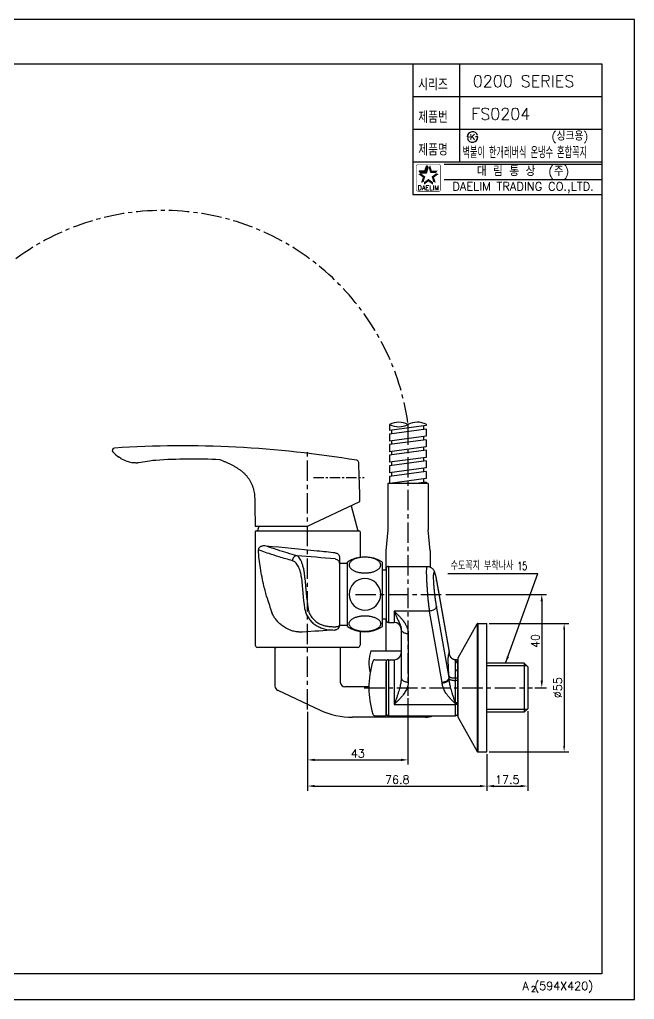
# Model space of a CAD drawing. Extents: x 9368 to 9962, y -5388 to -4968.
# Drawn here: x 9699 to 9962.5, y -5388.1 to -4968.1 of the extents above; entities that cross this region are included whole.
import ezdxf
from ezdxf.enums import TextEntityAlignment as Align

# ---------------------------------------------------------------- set-up
doc = ezdxf.new("R2010")
doc.units = 0
doc.header["$LTSCALE"] = 7
doc.header["$MEASUREMENT"] = 0
doc.linetypes.add('CENTER', pattern=[2, 1.25, -0.25, 0.25, -0.25])
doc.layers.get('0').update_dxf_attribs({"color": 2, "linetype": 'CONTINUOUS'})
for name, color, linetype in [('08_ALL_FEATURES', 7, 'CONTINUOUS'), ('CL', 1, 'CENTER'), ('D', 2, 'CONTINUOUS'), ('DIM', 2, 'CONTINUOUS'), ('DWG', 7, 'CONTINUOUS'), ('Make2D 표시선', 7, 'CONTINUOUS')]:
    doc.layers.add(name, color=color, linetype=linetype)
doc.styles.add('GHS', font='ROMANS.shx', dxfattribs={"bigfont": 'GHS.shx'})
doc.styles.add('HAN', font='TXT.shx', dxfattribs={"bigfont": 'GHS.shx'})
doc.styles.add('ROMANS', font='romans', dxfattribs={"bigfont": 'GHS.shx'})
doc.dimstyles.new('STANDARD$7', dxfattribs={"dimtxt": 3.5, "dimasz": 3, "dimexe": 1, "dimexo": 1, "dimgap": 1, "dimtad": 1, "dimdec": 4, "dimzin": 0, "dimdsep": 46, "dimtxsty": 'GHS', "dimcen": 1, "dimclrd": 256, "dimclre": 256, "dimclrt": 2, "dimadec": 4, "dimazin": 0, "dimtfac": 1, "dimtdec": 4, "dimtmove": 2, "dimatfit": 2, "dimfxl": 0, "dimtolj": 1, "dimtzin": 0, "dimlwd": -1, "dimlwe": -1, "dimarcsym": 0})

# ---------------------------------------------------------------- blocks, each defined once
blk = doc.blocks.new('BORDER')
for p, q in [((1, 1), (0, 1)), ((1, 0), (1, 1)), ((0, 0), (1, 0))]:
    blk.add_line(p, q)
blk = doc.blocks.new('KS')
at = {"layer": 'D'}
for p, q in [((-2.25, 0), (-1.75, 0)), ((-1.75, 0), (-1.25, 0)), ((1.75, 0), (1.25, 0)), ((2.25, 0), (1.75, 0))]:
    blk.add_line(p, q, dxfattribs=at)
for start, end in [(15, 180), (195, 0)]:
    blk.add_arc((0, 0), 2.25, start, end, dxfattribs=at)
at = {"layer": 'D', "style": 'HAN'}
blk.add_text('K', height=2.39, dxfattribs=at).set_placement((0, 0), align=Align.MIDDLE)

msp = doc.modelspace()

# ---------------------------------------------------------------- linework, layer by layer
at = {"color": 4}
for p, q in [((9399.5, -4987.09), (9948.5, -4987.09)), ((9948.5, -4987.09), (9948.5, -5377.09)), ((9948.5, -5377.09), (9399.5, -5377.09))]:
    msp.add_line(p, q, dxfattribs=at)
at = {"color": 7}
for p, q in [((9867.5, -4987.09), (9867.5, -5043.09)), ((9887.5, -4987.09), (9887.5, -5029.09)), ((9867.5, -5001.09), (9948.5, -5001.09)), ((9867.5, -5015.09), (9948.5, -5015.09)), ((9867.5, -5029.09), (9948.5, -5029.09)), ((9867.5, -5043.09), (9948.5, -5043.09))]:
    msp.add_line(p, q, dxfattribs=at)
at = {"color": 2}
for p, q in [((9872.74, -5032.9), (9873.49, -5030.6)), ((9873.4, -5033.82), (9874.15, -5031.51)), ((9874.15, -5031.51), (9873.49, -5030.6)), ((9870.98, -5033.82), (9870.31, -5032.9)), ((9870.31, -5032.9), (9872.74, -5032.9)), ((9870.98, -5033.82), (9873.4, -5033.82))]:
    msp.add_line(p, q, dxfattribs=at)
at = {"color": 2, "linetype": 'Continuous'}
for p, q in [((9881, -5030.09), (9948.5, -5030.09)), ((9881, -5036.59), (9948.5, -5036.59))]:
    msp.add_line(p, q, dxfattribs=at)
at = {"color": 7, "linetype": 'Continuous'}
for p, q in [((9808.46, -5237.17), (9808.46, -5253.79)), ((9822.46, -5237.17), (9808.46, -5237.17)), ((9836.46, -5237.17), (9831.46, -5237.17)), ((9849.52, -5238.6), (9862.56, -5238.6)), ((9856.06, -5243.47), (9856.06, -5265.47)), ((9857.06, -5242.47), (9857.06, -5266.47)), ((9848.46, -5254.17), (9838.46, -5254.17)), ((9872.96, -5267.17), (9841.74, -5267.17))]:
    msp.add_line(p, q, dxfattribs=at)
at = {"color": 2, "linetype": 'Continuous', "const_width": 0.2}
for points in [[(9868.97, -5030.95, -0.414214), (9869.72, -5030.2)], [(9868.97, -5040.95), (9868.97, -5030.95, -1)], [(9869.72, -5030.2), (9878.72, -5030.2, -0.414214), (9879.47, -5030.95, 0.043396)], [(9879.47, -5030.95), (9879.47, -5040.95, -0.414214), (9878.72, -5041.7)], [(9878.72, -5041.7), (9869.97, -5041.7, -0.414214), (9868.97, -5040.95, 0.672398)]]:
    msp.add_lwpolyline(points, format="xyb", dxfattribs=at)
at = {"color": 7, "linetype": 'Continuous'}
for points in [[(9846.99, -5198.52), (9846.6, -5198.53), (9846.22, -5198.54), (9845.84, -5198.57), (9845.46, -5198.61), (9845.09, -5198.66), (9844.72, -5198.72), (9844.36, -5198.79), (9844.01, -5198.87), (9843.67, -5198.96), (9843.34, -5199.05), (9843.02, -5199.16), (9842.71, -5199.28), (9842.43, -5199.41), (9842.15, -5199.54), (9841.9, -5199.67), (9841.66, -5199.82), (9841.44, -5199.96), (9841.24, -5200.12), (9841.06, -5200.27), (9840.9, -5200.43), (9840.75, -5200.6), (9840.62, -5200.76), (9840.51, -5200.93), (9840.41, -5201.1), (9840.34, -5201.28), (9840.28, -5201.46), (9840.24, -5201.63), (9840.23, -5201.81), (9840.23, -5201.99), (9840.24, -5202.17), (9840.28, -5202.35), (9840.34, -5202.52), (9840.41, -5202.7), (9840.51, -5202.87), (9840.62, -5203.04), (9840.75, -5203.21), (9840.9, -5203.37), (9841.06, -5203.53), (9841.24, -5203.69), (9841.44, -5203.84), (9841.66, -5203.99), (9841.9, -5204.13), (9842.15, -5204.27), (9842.43, -5204.4), (9842.71, -5204.52), (9843.02, -5204.64), (9843.34, -5204.75), (9843.67, -5204.85), (9844.01, -5204.94), (9844.36, -5205.02), (9844.72, -5205.09), (9845.09, -5205.15), (9845.46, -5205.2), (9845.84, -5205.23), (9846.22, -5205.26), (9846.6, -5205.28), (9846.99, -5205.28)], [(9846.99, -5205.28), (9847.37, -5205.28), (9847.76, -5205.26), (9848.14, -5205.23), (9848.52, -5205.2), (9848.89, -5205.15), (9849.25, -5205.09), (9849.61, -5205.02), (9849.96, -5204.94), (9850.31, -5204.85), (9850.64, -5204.75), (9850.96, -5204.64), (9851.26, -5204.52), (9851.55, -5204.4), (9851.82, -5204.27), (9852.08, -5204.13), (9852.31, -5203.99), (9852.53, -5203.84), (9852.73, -5203.69), (9852.91, -5203.53), (9853.08, -5203.37), (9853.23, -5203.21), (9853.36, -5203.04), (9853.47, -5202.87), (9853.56, -5202.7), (9853.64, -5202.52), (9853.69, -5202.35), (9853.73, -5202.17), (9853.75, -5201.99), (9853.75, -5201.81), (9853.73, -5201.63), (9853.69, -5201.46), (9853.64, -5201.28), (9853.56, -5201.1), (9853.47, -5200.93), (9853.36, -5200.76), (9853.23, -5200.6), (9853.08, -5200.43), (9852.91, -5200.27), (9852.73, -5200.12), (9852.53, -5199.96), (9852.31, -5199.82), (9852.08, -5199.67), (9851.82, -5199.54), (9851.55, -5199.41), (9851.26, -5199.28), (9850.96, -5199.16), (9850.64, -5199.05), (9850.31, -5198.96), (9849.96, -5198.87), (9849.61, -5198.79), (9849.25, -5198.72), (9848.89, -5198.66), (9848.52, -5198.61), (9848.14, -5198.57), (9847.76, -5198.54), (9847.37, -5198.53), (9846.99, -5198.52)], [(9846.99, -5230.4), (9846.6, -5230.39), (9846.22, -5230.38), (9845.84, -5230.35), (9845.46, -5230.31), (9845.09, -5230.26), (9844.72, -5230.2), (9844.36, -5230.13), (9844.01, -5230.05), (9843.67, -5229.96), (9843.34, -5229.86), (9843.02, -5229.75), (9842.71, -5229.64), (9842.43, -5229.51), (9842.15, -5229.38), (9841.9, -5229.24), (9841.66, -5229.1), (9841.44, -5228.95), (9841.24, -5228.8), (9841.06, -5228.65), (9840.9, -5228.49), (9840.75, -5228.32), (9840.62, -5228.16), (9840.51, -5227.99), (9840.41, -5227.81), (9840.34, -5227.64), (9840.28, -5227.46), (9840.24, -5227.28), (9840.23, -5227.11), (9840.23, -5226.93), (9840.24, -5226.75), (9840.28, -5226.57), (9840.34, -5226.39), (9840.41, -5226.22), (9840.51, -5226.05), (9840.62, -5225.88), (9840.75, -5225.71), (9840.9, -5225.55), (9841.06, -5225.39), (9841.24, -5225.23), (9841.44, -5225.08), (9841.66, -5224.93), (9841.9, -5224.79), (9842.15, -5224.65), (9842.43, -5224.52), (9842.71, -5224.4), (9843.02, -5224.28), (9843.34, -5224.17), (9843.67, -5224.07), (9844.01, -5223.98), (9844.36, -5223.9), (9844.72, -5223.83), (9845.09, -5223.77), (9845.46, -5223.72), (9845.84, -5223.68), (9846.22, -5223.66), (9846.6, -5223.64), (9846.99, -5223.63)], [(9846.99, -5223.63), (9847.37, -5223.64), (9847.76, -5223.66), (9848.14, -5223.68), (9848.52, -5223.72), (9848.89, -5223.77), (9849.25, -5223.83), (9849.61, -5223.9), (9849.96, -5223.98), (9850.31, -5224.07), (9850.64, -5224.17), (9850.96, -5224.28), (9851.26, -5224.4), (9851.55, -5224.52), (9851.82, -5224.65), (9852.08, -5224.79), (9852.31, -5224.93), (9852.53, -5225.08), (9852.73, -5225.23), (9852.91, -5225.39), (9853.08, -5225.55), (9853.23, -5225.71), (9853.36, -5225.88), (9853.47, -5226.05), (9853.56, -5226.22), (9853.64, -5226.39), (9853.69, -5226.57), (9853.73, -5226.75), (9853.75, -5226.93), (9853.75, -5227.11), (9853.73, -5227.28), (9853.69, -5227.46), (9853.64, -5227.64), (9853.56, -5227.81), (9853.47, -5227.99), (9853.36, -5228.16), (9853.23, -5228.32), (9853.08, -5228.49), (9852.91, -5228.65), (9852.73, -5228.8), (9852.53, -5228.95), (9852.31, -5229.1), (9852.08, -5229.24), (9851.82, -5229.38), (9851.55, -5229.51), (9851.26, -5229.64), (9850.96, -5229.75), (9850.64, -5229.86), (9850.31, -5229.96), (9849.96, -5230.05), (9849.61, -5230.13), (9849.25, -5230.2), (9848.89, -5230.26), (9848.52, -5230.31), (9848.14, -5230.35), (9847.76, -5230.38), (9847.37, -5230.39), (9846.99, -5230.4)]]:
    msp.add_lwpolyline(points, dxfattribs=at)
for centre, radius, start, end in [((9846.99, -5214.46), 6.76, 360, 180), ((9846.99, -5214.46), 6.76, 180, 0), ((9866.21, -5243.85), 17.5, 162.5424, 194.0016), ((9866.21, -5243.85), 17.5, 162.5424, 194.0016), ((9866.21, -5243.85), 17.5, 162.5424, 194.0016), ((9857.06, -5243.47), 1, 90, 180), ((9810.46, -5253.79), 2, 180, 245), ((9838.46, -5252.17), 2, 180, 270), ((9848.46, -5252.17), 2, 270, 277.4328), ((9857.06, -5265.47), 1, 180, 270), ((9872.96, -5259.67), 7.5, 270, 295.0358)]:
    msp.add_arc(centre, radius, start, end, dxfattribs=at)
msp.add_open_spline([(9784.84, -5156.72), (9785.05, -5156.8), (9785.66, -5157.03), (9786.68, -5157.44), (9787.87, -5157.97), (9789.05, -5158.53), (9790.21, -5159.12), (9791.35, -5159.75), (9792.47, -5160.41), (9793.57, -5161.12), (9794.59, -5161.93), (9795.53, -5162.82), (9796.4, -5163.8), (9797.18, -5164.85), (9797.86, -5165.95), (9798.45, -5167.12), (9798.93, -5168.33), (9799.31, -5169.58), (9799.57, -5170.86), (9799.73, -5172.15), (9799.75, -5173.26), (9799.76, -5173.94), (9799.77, -5174.18)], degree=3, knots=[7.986024, 7.986024, 7.986024, 7.986024, 8.655534, 9.956126, 11.2648, 12.569668, 13.878152, 15.175591, 16.468411, 17.783882, 19.075363, 20.375233, 21.683693, 22.982432, 24.286622, 25.581845, 26.885233, 28.193881, 29.503297, 30.792528, 32.100557, 32.821524, 32.821524, 32.821524, 32.821524], dxfattribs=at)
msp.add_spline([(9799.77, -5174.18), (9799.78, -5174.75), (9799.8, -5176.06), (9799.82, -5177.35), (9799.84, -5178.66), (9799.87, -5179.97), (9799.89, -5181.26), (9799.91, -5182.57), (9799.93, -5183.87), (9799.96, -5185.17)], degree=3, dxfattribs=at)
at = {"color": 2}
for points in [[(9872.74, -5032.9), (9873.4, -5033.82), (9873.49, -5030.6), (9874.15, -5031.51)], [(9874.96, -5030.6), (9874.3, -5031.51), (9875.71, -5032.9), (9875.05, -5033.82)], [(9871.82, -5035.73), (9872.89, -5035.38), (9869.85, -5034.31), (9870.93, -5033.96)], [(9870.31, -5032.9), (9870.98, -5033.82), (9872.74, -5032.9), (9873.4, -5033.82)], [(9871.07, -5038.04), (9872.14, -5037.69), (9871.82, -5035.73), (9872.89, -5035.38)], [(9875.71, -5032.9), (9875.05, -5033.82), (9878.14, -5032.9), (9877.47, -5033.82)], [(9878.59, -5034.31), (9877.52, -5033.96), (9876.63, -5035.73), (9875.56, -5035.38)], [(9876.63, -5035.73), (9875.56, -5035.38), (9877.38, -5038.04), (9876.31, -5037.69)], [(9874.22, -5037.48), (9874.22, -5036.35), (9872.26, -5038.91), (9872.26, -5037.78)], [(9876.19, -5038.91), (9876.19, -5037.78), (9874.22, -5037.48), (9874.22, -5036.35)]]:
    msp.add_solid(points, dxfattribs=at)
at = {"layer": '08_ALL_FEATURES', "color": 7, "linetype": 'Continuous'}
for p, q in [((9836.06, -5198.55), (9836.06, -5227.76)), ((9836.06, -5201.15), (9839.56, -5201.15)), ((9836.06, -5227.6), (9839.56, -5227.6))]:
    msp.add_line(p, q, dxfattribs=at)
for centre, radius, start, end in [((9313.88, -11361.81), 6184.47, 85.173609, 85.325243), ((10002.91, -5194.81), 183.54, 183.939, 188.0363), ((10000.33, -5195.13), 179.51, 183.9407, 188.1266), ((9904.42, -5186.84), 103.53, 196.2963, 200.0152), ((9855.98, -4670.13), 558.65, 267.5816, 267.7401), ((9834.17, -5222.66), 5.68, 267.8272, 268.9125), ((9700.65, -3280.26), 1953.88, 273.45961, 273.86809), ((9857.18, -4643.22), 586.99, 267.58586, 267.73438), ((9834.01, -5224.89), 4.86, 269.5269, 270.0148), ((9834.02, -5224.27), 5.48, 269.996, 270.4419)]:
    msp.add_arc(centre, radius, start, end, dxfattribs=at)
for points, knots in [([(9804.62, -5193.74), (9804.25, -5193.67), (9803.71, -5193.64), (9803.01, -5193.74), (9802.55, -5193.88), (9802.13, -5194.09), (9801.83, -5194.32), (9801.63, -5194.54), (9801.5, -5194.73), (9801.35, -5195), (9801.32, -5195.25), (9801.34, -5195.41)], [0, 0, 0, 0, 0.266895, 0.387382, 0.502881, 0.616038, 0.723072, 0.775923, 0.829555, 0.886496, 1, 1, 1, 1]), ([(9834.29, -5196.7), (9831.71, -5196.43), (9821.82, -5195.43), (9811.93, -5194.49), (9804.62, -5193.74)], [0, 0, 0, 0, 0.260683, 1, 1, 1, 1]), ([(9817.91, -5197.91), (9815.11, -5197.14), (9810.65, -5195.82), (9806.25, -5194.33), (9804.62, -5193.74)], [0, 0, 0, 0, 0.626236, 1, 1, 1, 1]), ([(9805.06, -5215.89), (9804.57, -5214.22), (9803.47, -5210.05), (9802.36, -5204.54), (9801.67, -5199.37), (9801.43, -5196.74), (9801.34, -5195.41)], [0, 0, 0, 0, 0.249269, 0.620607, 0.808088, 1, 1, 1, 1]), ([(9815.97, -5200.04), (9814.06, -5199.52), (9810.69, -5198.55), (9806.34, -5197.18), (9803.37, -5196.16), (9801.86, -5195.61), (9801.34, -5195.41)], [0, 0, 0, 0, 0.386899, 0.685436, 0.891154, 1, 1, 1, 1]), ([(9817.91, -5197.91), (9817.66, -5197.9), (9817.13, -5198.02), (9816.49, -5198.5), (9816.06, -5199.21), (9815.96, -5199.77), (9815.97, -5200.04)], [0, 0, 0, 0, 0.237785, 0.485485, 0.741775, 1, 1, 1, 1]), ([(9821.24, -5207.47), (9821.22, -5207.17), (9821.19, -5206.58), (9821.11, -5205.69), (9820.98, -5204.82), (9820.84, -5203.97), (9820.67, -5203.16), (9820.41, -5202.15), (9820.06, -5201.03), (9819.57, -5199.86), (9819.05, -5198.94), (9818.52, -5198.28), (9818.11, -5197.98), (9817.91, -5197.91)], [0, 0, 0, 0, 0.085333, 0.170915, 0.255592, 0.338397, 0.418451, 0.495082, 0.635922, 0.75763, 0.858545, 0.938666, 1, 1, 1, 1]), ([(9834.22, -5199.27), (9834.47, -5199.29), (9834.96, -5199.42), (9835.56, -5199.87), (9835.97, -5200.51), (9836.06, -5201.01), (9836.06, -5201.25)], [0, 0, 0, 0, 0.250429, 0.500523, 0.750321, 1, 1, 1, 1]), ([(9834.29, -5196.7), (9834.52, -5196.72), (9834.95, -5196.82), (9835.49, -5197.17), (9835.82, -5197.58), (9836.02, -5198.05), (9836.06, -5198.36), (9836.06, -5198.55)], [0, 0, 0, 0, 0.246454, 0.460801, 0.674137, 0.803042, 1, 1, 1, 1]), ([(9819.8, -5207.42), (9819.77, -5206.94), (9819.65, -5206), (9819.34, -5204.66), (9818.9, -5203.44), (9818.39, -5202.38), (9817.82, -5201.5), (9817.09, -5200.65), (9816.43, -5200.17), (9815.97, -5200.04)], [0, 0, 0, 0, 0.165101, 0.326424, 0.476586, 0.61174, 0.731166, 0.835202, 1, 1, 1, 1]), ([(9821.17, -5220.47), (9821.27, -5221.12), (9821.6, -5222.39), (9822.44, -5224.17), (9823.61, -5225.77), (9824.82, -5226.89), (9825.89, -5227.66), (9827.03, -5228.33), (9829.15, -5229.26), (9831.14, -5229.63), (9832.46, -5229.69)], [0, 0, 0, 0, 0.123842, 0.248077, 0.372514, 0.49758, 0.560271, 0.623079, 0.748751, 1, 1, 1, 1]), ([(9822.62, -5220.51), (9822.71, -5221.06), (9822.97, -5222.15), (9823.7, -5223.68), (9824.74, -5225.03), (9825.79, -5225.98), (9826.73, -5226.63), (9827.48, -5227.04), (9828.25, -5227.4), (9829.05, -5227.7), (9829.87, -5227.94), (9830.99, -5228.16), (9831.84, -5228.25), (9832.41, -5228.28)], [0, 0, 0, 0, 0.123158, 0.247013, 0.371659, 0.496953, 0.559761, 0.622619, 0.685564, 0.748526, 0.811436, 0.874296, 1, 1, 1, 1]), ([(9818.55, -5230.58), (9817.89, -5230.53), (9816.57, -5230.34), (9814.06, -5229.55), (9811.79, -5228.22), (9809.93, -5226.54), (9808.78, -5225.2), (9807.84, -5223.78), (9807.36, -5222.78), (9807.15, -5222.27)], [0, 0, 0, 0, 0.134109, 0.268996, 0.531909, 0.656757, 0.775289, 0.8886, 1, 1, 1, 1]), ([(9836.06, -5227.76), (9836.06, -5228.02), (9835.95, -5228.54), (9835.51, -5229.21), (9834.95, -5229.58), (9834.45, -5229.73), (9834.19, -5229.75), (9834.06, -5229.75)], [0, 0, 0, 0, 0.250023, 0.499763, 0.749616, 0.875177, 1, 1, 1, 1]), ([(9834.06, -5228.35), (9834.1, -5228.35), (9834.26, -5228.35), (9834.43, -5228.34), (9834.55, -5228.33)], [0, 0, 0, 0, 0.25227, 1, 1, 1, 1]), ([(9834.55, -5228.33), (9834.75, -5228.32), (9835.12, -5228.27), (9835.55, -5228.16), (9835.81, -5228.04), (9835.96, -5227.93), (9836.06, -5227.83), (9836.06, -5227.76)], [0, 0, 0, 0, 0.361301, 0.660193, 0.779122, 0.875516, 1, 1, 1, 1])]:
    msp.add_open_spline(points, degree=3, knots=knots, dxfattribs=at)
at = {"layer": 'CL'}
for p, q in [((9865.46, -5141.64), (9865.46, -5257.96)), ((9822.46, -5263.8), (9822.46, -5151.97)), ((9842.96, -5214.46), (9880.74, -5214.46)), ((9846.72, -5254.47), (9918.76, -5254.47))]:
    msp.add_line(p, q, dxfattribs=at)
at = {"layer": 'CL', "ltscale": 0.5}
msp.add_line((9824.96, -5164.37), (9846.61, -5164.37), dxfattribs=at)
at = {"layer": 'CL'}
msp.add_arc((9760.36, -5156.07), 106.16, 8.2936, 153.3707, dxfattribs=at)
at = {"layer": 'D'}
for p, q in [((9882.6, -5205.5), (9921.15, -5205.5)), ((9881.64, -5214.46), (9924.79, -5214.46)), ((9922.79, -5217.46), (9922.79, -5251.47)), ((9808.46, -5237.49), (9808.77, -5237.17)), ((9919.76, -5254.47), (9924.79, -5254.47)), ((9822.46, -5264.9), (9822.46, -5298.64)), ((9916.76, -5264.47), (9916.76, -5298.64)), ((9899.26, -5282.97), (9899.26, -5298.64)), ((9899.26, -5282.97), (9899.26, -5298.64)), ((9822.46, -5296.24), (9822.46, -5298.64)), ((9825.46, -5296.64), (9896.26, -5296.64)), ((9902.26, -5296.64), (9913.76, -5296.64))]:
    msp.add_line(p, q, dxfattribs=at)
for centre, radius, start, end in [((9861.5, -5149.21), 8.5, 62.5957, 117.4043), ((9869.44, -5149.32), 8.66, 63.6348, 117.6966), ((9861.5, -5134.11), 8.5, 242.5957, 297.4043)]:
    msp.add_arc(centre, radius, start, end, dxfattribs=at)
for points in [[(9922.29, -5217.46), (9923.29, -5217.46), (9922.79, -5214.46)], [(9922.29, -5251.47), (9923.29, -5251.47), (9922.79, -5254.47)], [(9825.46, -5296.14), (9825.46, -5297.14), (9822.46, -5296.64)], [(9896.26, -5296.14), (9896.26, -5297.14), (9899.26, -5296.64)], [(9902.26, -5296.14), (9902.26, -5297.14), (9899.26, -5296.64)], [(9913.76, -5296.14), (9913.76, -5297.14), (9916.76, -5296.64)]]:
    msp.add_solid(points, dxfattribs=at)
at = {"layer": 'DIM'}
for p, q in [((9865.46, -5258.96), (9865.46, -5287.41)), ((9822.46, -5264.8), (9822.46, -5287.41)), ((9825.46, -5285.41), (9862.46, -5285.41))]:
    msp.add_line(p, q, dxfattribs=at)
for points in [[(9825.46, -5284.91), (9825.46, -5285.91), (9822.46, -5285.41)], [(9862.46, -5284.91), (9862.46, -5285.91), (9865.46, -5285.41)]]:
    msp.add_solid(points, dxfattribs=at)
at = {"layer": 'DWG'}
for p, q in [((9857.56, -5141.68), (9857.56, -5144.25)), ((9873.28, -5142.14), (9857.56, -5144.25)), ((9873.28, -5143.64), (9857.56, -5145.75)), ((9858.56, -5145.63), (9858.56, -5144.12)), ((9872.28, -5143.77), (9872.28, -5142.28)), ((9873.28, -5141.57), (9873.28, -5142.14)), ((9873.28, -5143.64), (9873.28, -5146.67)), ((9857.56, -5145.75), (9857.56, -5148.78)), ((9873.28, -5146.67), (9857.56, -5148.78)), ((9873.28, -5148.17), (9857.56, -5150.29)), ((9858.56, -5150.16), (9858.56, -5148.65)), ((9872.28, -5148.31), (9872.28, -5146.81)), ((9873.28, -5148.17), (9873.28, -5151.2)), ((9857.56, -5150.29), (9857.56, -5153.32)), ((9873.28, -5151.2), (9857.56, -5153.32)), ((9873.28, -5152.71), (9857.56, -5154.82)), ((9858.56, -5154.69), (9858.56, -5153.18)), ((9872.28, -5152.84), (9872.28, -5151.34)), ((9873.28, -5152.71), (9873.28, -5155.74)), ((9857.56, -5154.82), (9857.56, -5157.85)), ((9873.28, -5155.74), (9857.56, -5157.85)), ((9873.28, -5157.24), (9857.56, -5159.35)), ((9872.28, -5157.37), (9872.28, -5155.88)), ((9873.28, -5157.24), (9873.28, -5160.27)), ((9857.56, -5159.35), (9857.56, -5162.38)), ((9873.28, -5160.27), (9857.56, -5162.38)), ((9873.28, -5161.77), (9857.56, -5163.88)), ((9858.56, -5159.22), (9858.56, -5157.72)), ((9872.28, -5161.9), (9872.28, -5160.41)), ((9873.28, -5161.77), (9873.28, -5164.8)), ((9857.56, -5163.88), (9857.56, -5166.9)), ((9873.28, -5164.8), (9857.65, -5166.9)), ((9858.56, -5163.76), (9858.56, -5162.25)), ((9872.28, -5166.44), (9872.28, -5164.94)), ((9856.76, -5166.9), (9856.76, -5186.8)), ((9865.46, -5166.9), (9856.76, -5166.9)), ((9858.56, -5166.9), (9858.56, -5166.78)), ((9874.16, -5166.9), (9865.46, -5166.9)), ((9873.28, -5166.3), (9868.84, -5166.9)), ((9873.28, -5166.3), (9873.28, -5166.9)), ((9874.16, -5166.9), (9874.16, -5186.8)), ((9841.09, -5176.48), (9843.96, -5187.17)), ((9801.5, -5185.17), (9800.96, -5187.17)), ((9856.76, -5186.8), (9856.01, -5195.8)), ((9874.91, -5195.8), (9874.16, -5186.8)), ((9799.96, -5187.67), (9799.96, -5236.17)), ((9800.46, -5187.17), (9822.46, -5187.17)), ((9800.96, -5187.17), (9802.64, -5187.17)), ((9822.46, -5187.17), (9844.46, -5187.17)), ((9842.27, -5187.17), (9843.96, -5187.17)), ((9844.96, -5187.67), (9844.96, -5198.61)), ((9856.01, -5195.8), (9856.01, -5203.96)), ((9874.91, -5195.8), (9874.91, -5202.71)), ((9839.56, -5228.3), (9839.56, -5200.62)), ((9854.49, -5228.3), (9854.49, -5200.62)), ((9856.06, -5203.46), (9856.06, -5225.46)), ((9857.06, -5202.46), (9873.71, -5202.46)), ((9857.06, -5202.46), (9857.06, -5226.46)), ((9854.49, -5203.96), (9856.06, -5203.96)), ((9877.67, -5208.54), (9883.04, -5239.12)), ((9877.69, -5208.73), (9883.06, -5239.3)), ((9883.06, -5250.1), (9877.69, -5219.52)), ((9874.72, -5221.66), (9859.56, -5221.66)), ((9859.56, -5221.66), (9859.56, -5226.46)), ((9880.09, -5252.23), (9874.72, -5221.66)), ((9854.49, -5224.96), (9856.06, -5224.96)), ((9856.01, -5224.96), (9856.01, -5238.6)), ((9857.06, -5226.46), (9859.56, -5226.46)), ((9886.95, -5241.63), (9895.17, -5227.12)), ((9895.17, -5227.12), (9895.17, -5281.82)), ((9895.43, -5226.97), (9899.26, -5226.97)), ((9895.43, -5226.97), (9895.43, -5281.97)), ((9899.26, -5281.97), (9899.26, -5226.97)), ((9844.96, -5230.31), (9844.96, -5236.17)), ((9862.56, -5229.46), (9862.56, -5250.26)), ((9865.56, -5231.26), (9865.56, -5252.06)), ((9813.46, -5237.17), (9800.96, -5237.17)), ((9843.96, -5237.17), (9822.46, -5237.17)), ((9836.46, -5237.17), (9836.46, -5252.17)), ((9883.06, -5239.3), (9883.06, -5239.84)), ((9883.08, -5239.55), (9883.08, -5239.51)), ((9883.09, -5239.69), (9883.09, -5239.69)), ((9851.3, -5242.47), (9856.06, -5242.47)), ((9856.06, -5242.47), (9856.06, -5245.47)), ((9856.06, -5266.47), (9856.06, -5243.47)), ((9857.06, -5242.47), (9859.56, -5242.47)), ((9859.56, -5242.47), (9859.56, -5261.67)), ((9885.76, -5246.94), (9885.76, -5243.39)), ((9886.76, -5266.57), (9886.76, -5242.37)), ((9886.95, -5267.31), (9886.95, -5241.63)), ((9915.26, -5243.97), (9899.26, -5243.97)), ((9915.26, -5243.97), (9915.26, -5264.97)), ((9916.76, -5245.47), (9915.26, -5243.97)), ((9916.76, -5245.47), (9916.76, -5263.47)), ((9883.06, -5249.56), (9883.06, -5250.1)), ((9885.84, -5261.02), (9885.84, -5251.37)), ((9809.61, -5255.6), (9827.8, -5264.08)), ((9859.56, -5261.67), (9885.76, -5261.67)), ((9885.76, -5266.47), (9885.76, -5261.35)), ((9851.3, -5266.47), (9856.06, -5266.47)), ((9857.06, -5266.47), (9885.76, -5266.47)), ((9915.26, -5264.97), (9899.26, -5264.97)), ((9916.76, -5263.47), (9915.26, -5264.97)), ((9886.95, -5267.31), (9895.17, -5281.82)), ((9895.43, -5281.97), (9899.26, -5281.97))]:
    msp.add_line(p, q, dxfattribs=at)
at = {"layer": 'DWG', "color": 2}
for p, q in [((9900.26, -5226.97), (9934.39, -5226.97)), ((9932.39, -5229.47), (9932.39, -5279.47)), ((9916.41, -5245.12), (9899.26, -5245.12)), ((9916.41, -5263.82), (9899.26, -5263.82)), ((9900.26, -5281.97), (9934.39, -5281.97))]:
    msp.add_line(p, q, dxfattribs=at)
at = {"layer": 'DWG'}
for centre, radius, start, end in [((9800.46, -5187.67), 0.5, 90.0046, 180), ((9844.46, -5187.67), 0.5, 0, 89.9954), ((9847.02, -5212.46), 14, 57.7819, 122.2181), ((9857.06, -5203.46), 1, 90, 180), ((9847.02, -5216.46), 14, 237.7819, 302.2181), ((9857.06, -5225.46), 1, 180, 270), ((9859.56, -5229.46), 3, 0, 90), ((9895.43, -5227.27), 0.3, 90, 150.4689), ((9800.96, -5236.17), 1, 180, 269.9833), ((9843.96, -5236.17), 1, 270.0168, 0), ((9859.56, -5239.47), 3, 270, 0), ((9888.72, -5254.47), 40, 163.6173, 196.3827), ((9851.3, -5243.47), 1, 90, 163.6173), ((9885.76, -5243.46), 1, 0, 85.3574), ((9888.26, -5242.37), 1.5, 150.4688, 180), ((9841.74, -5234.17), 33, 245, 270), ((9851.3, -5265.47), 1, 196.3827, 270), ((9885.76, -5265.47), 1, 270, 0), ((9888.26, -5266.57), 1.5, 180, 209.5312), ((9895.43, -5281.67), 0.3, 209.5311, 270)]:
    msp.add_arc(centre, radius, start, end, dxfattribs=at)
for points in [[(9874.72, -5221.66), (9874.5, -5219.87), (9874.28, -5217.93), (9874.08, -5215.87), (9873.9, -5213.78), (9873.75, -5211.71), (9873.62, -5209.73), (9873.53, -5207.89), (9873.47, -5206.25), (9873.45, -5204.86), (9873.47, -5203.76), (9873.53, -5202.98), (9873.62, -5202.55), (9873.71, -5202.48)], [(9873.7, -5202.46), (9873.99, -5202.47), (9874.7, -5202.62), (9875.32, -5202.92), (9875.84, -5203.32), (9876.24, -5203.78), (9876.52, -5204.23), (9876.72, -5204.65), (9876.88, -5205.07), (9877.01, -5205.51), (9877.14, -5206), (9877.28, -5206.55), (9877.41, -5207.18), (9877.55, -5207.88), (9877.67, -5208.54)], [(9877.69, -5219.52), (9877.47, -5218.19), (9877.25, -5216.73), (9877.05, -5215.19), (9876.87, -5213.62), (9876.72, -5212.06), (9876.59, -5210.58), (9876.5, -5209.2), (9876.44, -5207.97), (9876.42, -5206.92), (9876.44, -5206.1), (9876.5, -5205.51), (9876.59, -5205.19), (9876.72, -5205.14), (9876.87, -5205.36), (9877.05, -5205.85), (9877.25, -5206.59), (9877.47, -5207.56), (9877.61, -5208.32)], [(9877.61, -5208.32), (9877.69, -5208.73)], [(9877.69, -5208.73), (9877.67, -5208.54)], [(9877.69, -5219.52), (9877.59, -5220), (9877.29, -5220.47), (9876.82, -5220.89), (9876.2, -5221.25), (9875.48, -5221.51), (9874.72, -5221.66)], [(9859.56, -5221.66), (9860.14, -5223.12), (9860.66, -5224.33), (9861.11, -5225.32), (9861.48, -5226.14), (9861.8, -5226.83), (9862.06, -5227.42), (9862.25, -5227.94), (9862.4, -5228.39), (9862.49, -5228.78), (9862.54, -5229.14), (9862.56, -5229.46)], [(9859.56, -5221.66), (9860.72, -5222.81), (9861.76, -5223.87), (9862.65, -5224.88), (9863.41, -5225.83), (9864.04, -5226.73), (9864.55, -5227.61), (9864.95, -5228.44), (9865.23, -5229.22), (9865.42, -5229.95), (9865.53, -5230.63), (9865.56, -5231.26)], [(9862.56, -5229.46), (9862.66, -5229.93), (9862.96, -5230.36), (9863.44, -5230.73), (9864.06, -5231.02), (9864.78, -5231.2), (9865.56, -5231.26)], [(9883.06, -5249.56), (9882.91, -5247.62), (9882.81, -5245.82), (9882.74, -5244.19), (9882.72, -5242.78), (9882.75, -5241.62), (9882.81, -5240.73), (9882.92, -5240.14), (9883.06, -5239.84)], [(9883.06, -5239.3), (9883.04, -5239.12)], [(9883.06, -5239.22), (9883.04, -5239.12)], [(9883.07, -5239.31), (9883.06, -5239.22)], [(9883.06, -5239.3), (9883.07, -5239.39), (9883.08, -5239.47), (9883.08, -5239.53)], [(9883.06, -5239.84), (9883.07, -5239.74)], [(9883.06, -5239.84), (9883.22, -5240.52), (9883.52, -5241.13), (9883.97, -5241.67), (9884.52, -5242.08), (9885.15, -5242.36), (9885.83, -5242.49)], [(9883.08, -5239.46), (9883.07, -5239.36), (9883.07, -5239.31)], [(9883.07, -5239.74), (9883.07, -5239.69), (9883.08, -5239.6)], [(9883.08, -5239.51), (9883.08, -5239.46)], [(9883.08, -5239.51), (9883.08, -5239.54), (9883.09, -5239.62)], [(9883.08, -5239.53), (9883.08, -5239.55)], [(9883.08, -5239.55), (9883.09, -5239.6)], [(9883.08, -5239.6), (9883.08, -5239.55)], [(9883.09, -5239.6), (9883.09, -5239.63), (9883.09, -5239.69)], [(9883.09, -5239.62), (9883.09, -5239.67)], [(9883.09, -5239.67), (9883.09, -5239.69)], [(9883.09, -5239.69), (9883.11, -5239.84)], [(9883.11, -5239.84), (9883.14, -5240.06), (9883.35, -5240.7), (9883.7, -5241.28), (9884.16, -5241.77), (9884.73, -5242.15), (9885.36, -5242.38), (9885.84, -5242.46)], [(9885.76, -5243.39), (9885.79, -5242.79), (9885.83, -5242.49)], [(9886.76, -5244.31), (9886.71, -5244.03), (9886.57, -5243.77), (9886.35, -5243.57), (9886.07, -5243.43), (9885.76, -5243.39)], [(9885.83, -5242.49), (9885.83, -5242.47), (9885.84, -5242.46)], [(9886.76, -5243.49), (9886.69, -5243.12), (9886.49, -5242.81), (9886.19, -5242.59), (9885.83, -5242.49)], [(9883.06, -5249.56), (9883.22, -5249.78), (9883.52, -5249.98), (9883.97, -5250.13), (9884.52, -5250.24), (9885.15, -5250.29), (9885.83, -5250.29)], [(9883.08, -5250.35), (9883.07, -5249.95), (9883.06, -5249.56)], [(9886.63, -5247.25), (9886.57, -5247.2), (9886.35, -5247.06), (9886.07, -5246.97), (9885.76, -5246.94)], [(9885.83, -5250.29), (9885.79, -5248.54), (9885.76, -5246.94)], [(9886.76, -5247.57), (9886.71, -5247.37), (9886.63, -5247.25)], [(9862.56, -5250.26), (9862.54, -5250.82), (9862.49, -5251.44), (9862.4, -5252.14), (9862.25, -5252.94), (9862.06, -5253.84), (9861.8, -5254.85), (9861.48, -5255.97), (9861.11, -5257.21), (9860.66, -5258.59), (9860.14, -5260.09), (9859.56, -5261.67)], [(9865.56, -5252.06), (9865.53, -5252.69), (9865.42, -5253.37), (9865.23, -5254.1), (9864.95, -5254.88), (9864.56, -5255.71), (9864.04, -5256.59), (9863.41, -5257.5), (9862.65, -5258.45), (9861.76, -5259.45), (9860.73, -5260.51), (9859.56, -5261.67)], [(9862.56, -5250.26), (9862.66, -5250.73), (9862.96, -5251.16), (9863.44, -5251.54), (9864.06, -5251.82), (9864.78, -5252), (9865.56, -5252.06)], [(9883.06, -5250.1), (9882.98, -5250.51), (9882.76, -5250.91), (9882.41, -5251.29), (9881.94, -5251.63), (9881.38, -5251.91), (9880.75, -5252.11), (9880.09, -5252.23)], [(9880.1, -5252.51), (9880.09, -5252.37), (9880.09, -5252.23)], [(9883.09, -5250.65), (9882.96, -5251.11), (9882.65, -5251.54), (9882.17, -5251.92), (9881.56, -5252.21), (9880.86, -5252.42), (9880.1, -5252.51)], [(9885.76, -5261.35), (9884.62, -5260.21), (9883.62, -5259.16), (9882.77, -5258.18), (9882.05, -5257.24), (9881.44, -5256.34), (9880.97, -5255.47), (9880.61, -5254.66), (9880.35, -5253.9), (9880.19, -5253.19), (9880.1, -5252.51)], [(9883.08, -5250.35), (9883.08, -5250.27), (9883.07, -5250.18), (9883.06, -5250.1)], [(9883.09, -5250.65), (9883.09, -5250.5), (9883.08, -5250.35)], [(9885.84, -5261.02), (9885.29, -5259.48), (9884.8, -5258.04), (9884.39, -5256.73), (9884.04, -5255.55), (9883.75, -5254.48), (9883.52, -5253.52), (9883.34, -5252.68), (9883.22, -5251.93), (9883.14, -5251.26), (9883.09, -5250.65)], [(9883.09, -5250.65), (9883.23, -5250.83), (9883.52, -5251), (9883.96, -5251.14), (9884.51, -5251.26), (9885.15, -5251.33), (9885.84, -5251.37)], [(9886.76, -5250.64), (9886.69, -5250.51), (9886.49, -5250.4), (9886.19, -5250.32), (9885.83, -5250.29)], [(9885.84, -5251.37), (9885.84, -5251.01), (9885.83, -5250.65), (9885.83, -5250.29)], [(9886.76, -5251.63), (9886.69, -5251.53), (9886.49, -5251.45), (9886.2, -5251.39), (9885.84, -5251.37)], [(9886.74, -5260.87), (9886.71, -5260.93), (9886.57, -5261.1), (9886.35, -5261.23), (9886.07, -5261.32), (9885.76, -5261.35)], [(9885.76, -5261.35), (9885.8, -5261.18), (9885.84, -5261.02)], [(9886.76, -5261.07), (9886.71, -5261.25), (9886.57, -5261.42), (9886.35, -5261.55), (9886.07, -5261.64), (9885.76, -5261.67)], [(9886.68, -5260.68), (9886.49, -5260.84), (9886.2, -5260.96), (9885.84, -5261.02)], [(9886.75, -5260.54), (9886.69, -5260.67), (9886.68, -5260.68)], [(9886.76, -5260.75), (9886.74, -5260.87)], [(9886.76, -5260.47), (9886.75, -5260.54)]]:
    msp.add_spline(points, degree=3, dxfattribs=at)
at = {"layer": 'DWG', "color": 2}
for points in [[(9931.97, -5229.47), (9932.8, -5229.47), (9932.39, -5226.97)], [(9931.97, -5279.47), (9932.8, -5279.47), (9932.39, -5281.97)]]:
    msp.add_solid(points, dxfattribs=at)
at = {"layer": 'Make2D 표시선'}
for p, q in [((9742.4, -5156.17), (9741.67, -5155.72)), ((9747.05, -5157.92), (9747.53, -5158.01)), ((9822.46, -5185.17), (9844.87, -5174.72)), ((9799.96, -5185.17), (9822.46, -5185.17))]:
    msp.add_line(p, q, dxfattribs=at)
msp.add_lwpolyline([(9757.36, -5157.01), (9756.1, -5157.14), (9754.74, -5157.32), (9749.89, -5158.12), (9749.8, -5158.13), (9749.71, -5158.14), (9749.59, -5158.15), (9749.47, -5158.16), (9749.34, -5158.16), (9749.22, -5158.16), (9749.1, -5158.16), (9748.98, -5158.16), (9748.73, -5158.15), (9748.43, -5158.13), (9748.13, -5158.09), (9747.83, -5158.05), (9747.53, -5158.01)], dxfattribs=at)
for centre, radius, start, end in [((9739.72, -5152.75), 1, 93.7175, 222.8871), ((9768.94, -5602.21), 451.41, 80.4916, 93.7203), ((9749.91, -5143.29), 14.91, 222.8815, 236.4682), ((9749.91, -5143.28), 14.92, 239.7456, 250.6011), ((9749.86, -5143.44), 14.75, 250.5753, 258.9875), ((9773.63, -5393.75), 237.29, 87.2935, 93.9313), ((9843.35, -5157.99), 1, 2.5453, 80.4915), ((9232.1, -5185.17), 612.86, 0.97665, 2.54582)]:
    msp.add_arc(centre, radius, start, end, dxfattribs=at)

# ---------------------------------------------------------------- block references
at = {"xscale": 594, "yscale": 420, "zscale": 594}
msp.add_blockref('BORDER', (9368.5, -5388.09), dxfattribs=at)
at = {"layer": 'DIM', "color": 4}
msp.add_blockref('KS', (9893.13, -5018.4), dxfattribs=at)

# ---------------------------------------------------------------- texts
at = {"color": 7, "style": 'GHS'}
for s, p in [('0200 SERIES', (9915, -4994.51)), ('FS0204', (9905.24, -5008.51))]:
    msp.add_text(s, height=5, dxfattribs=at).set_placement(p, align=Align.MIDDLE)
at = {"style": 'GHS'}
msp.add_text('(싱크용)', height=3.5, dxfattribs=at).set_placement((9926.98, -5019.9))
at = {"style": 'GHS', "width": 0.5}
msp.add_text('벽붙이 한개레버식 온냉수 혼합꼭지', height=5, dxfattribs=at).set_placement((9888.79, -5027.52))
at = {"color": 7, "linetype": 'Continuous'}
for s, height, style, p in [('대 림 통 상  (주)', 4, 'GHS', (9914.76, -5033.39)), ('DAELIM TRADING CO.,LTD.', 3.6, 'ROMANS', (9914.76, -5040.16))]:
    msp.add_text(s, height=height, dxfattribs=dict(at, style=style)).set_placement(p, align=Align.MIDDLE)
at = {"color": 2, "linetype": 'Continuous', "style": 'ROMANS'}
msp.add_text('DAELIM', height=2, dxfattribs=at).set_placement((9874.22, -5041.15), align=Align.CENTER)
at = {"color": 7, "style": 'GHS'}
for s, height, p in [('A (594X420)', 3.5, (9914.51, -5384.06)), ('2', 2.5, (9918.16, -5384.89))]:
    msp.add_text(s, height=height, dxfattribs=at).set_placement(p)
at = {"layer": 'D', "style": 'GHS', "width": 0.7}
msp.add_text('수도꼭지 부착나사 15', height=3.5, dxfattribs=at).set_placement((9883.72, -5204.02))
at = {"layer": 'D', "insert": (9920.04, -5234.46), "char_height": 3.5, "attachment_point": 5, "rotation": 90, "style": 'GHS'}
msp.add_mtext('\\A1;40', dxfattribs=at)
at = {"layer": 'D', "char_height": 3.5, "attachment_point": 5, "style": 'GHS'}
for s, insert in [('\\A1;76.8', (9860.86, -5293.89)), ('\\A1;17.5', (9908.01, -5293.89))]:
    msp.add_mtext(s, dxfattribs=dict(at, insert=insert))
at = {"layer": 'DIM', "style": 'GHS', "width": 0.8}
for s, p in [('시리즈', (9869.84, -4998.36)), ('제품번', (9869.84, -5012.36)), ('제품명', (9869.84, -5026.36))]:
    msp.add_text(s, height=5, dxfattribs=at).set_placement(p)
at = {"layer": 'DIM', "insert": (9843.96, -5282.66), "char_height": 3.5, "attachment_point": 5, "style": 'GHS'}
msp.add_mtext('\\A1;43', dxfattribs=at)
at = {"layer": 'DWG', "color": 2, "insert": (9929.64, -5254.47), "char_height": 3.5, "attachment_point": 5, "rotation": 90, "style": 'GHS'}
msp.add_mtext('%%C55', dxfattribs=at)

# ---------------------------------------------------------------- leaders
at = {"layer": 'D'}
msp.add_leader([(9907.26, -5243.97), (9921.15, -5205.5)], dimstyle='STANDARD$7', override={"dimgap": 1, "dimtad": 0}, dxfattribs=at)

doc.saveas('drawing.dxf')
